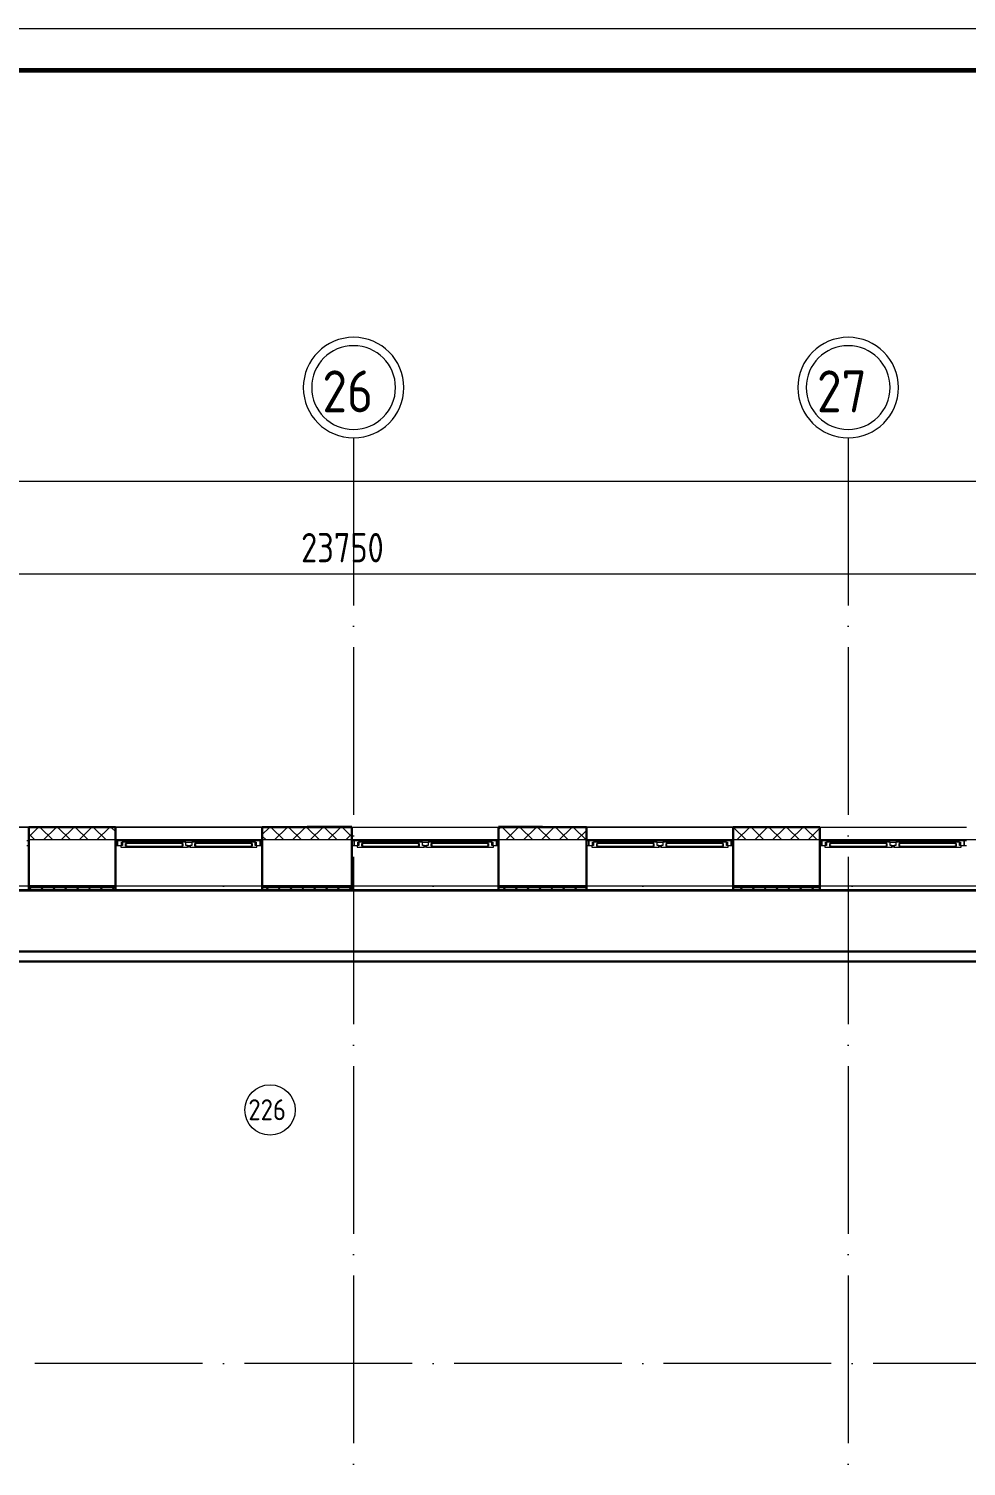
# Model space of a CAD drawing. Header units: millimetres. Extents: x -1073752 to 1436911, y -1379358 to 94781.
# Drawn here: x -1043029 to -1031845, y -986282 to -969122 of the extents above; entities that cross this region are included whole.
import ezdxf

# ---------------------------------------------------------------- set-up
doc = ezdxf.new("R2010")
doc.units = ezdxf.units.MM
doc.linetypes.add('ADSK_Линия сетки', pattern=[25, 20, -2.5, 0, -2.5])
for name, color, linetype, lineweight in [('_ Окна', 7, 'Continuous', 9), ('лс', 5, 'Continuous', 30), ('Марки помещений', 7, 'Continuous', 20), ('Окна', 7, 'Continuous', 9), ('Оси', 252, 'Continuous', 9), ('ОФ_рамка', 8, 'Continuous', 60), ('Размеры', 250, 'Continuous', 9), ('Стены внутренние', 7, 'Continuous', 18), ('Стены наружные', 7, 'Continuous', 18), ('Стены штриховка', 7, 'Continuous', 9)]:
    doc.layers.add(name, color=color, linetype=linetype, lineweight=lineweight)
doc.styles.add('GOST Common_1', font='', dxfattribs={"width": 0.9, "height": 350})
doc.styles.add('GOST Common_2', font='', dxfattribs={"width": 0.9, "height": 250})
doc.styles.add('GOST Common_3', font='', dxfattribs={"height": 3.5})
doc.styles.get('GOST Common_1').set_extended_font_data('GOST Common')
doc.styles.get('GOST Common_2').set_extended_font_data('GOST type B')
doc.styles.get('GOST Common_3').set_extended_font_data('GOST 2.304 type A')

# ---------------------------------------------------------------- blocks, each defined once
blk = doc.blocks.new('2 этаж')
at = {"layer": '_ Окна', "color": 251, "true_color": 0x636466}
for p, q in [((115751, 28901), (115726, 28901)), ((115726, 28843), (115751, 28843)), ((116811, 28901), (116786, 28901)), ((116786, 28843), (116811, 28843)), ((116811, 28843), (116811, 28901)), ((116909, 28867), (116906, 28867)), ((116906, 28867), (116906, 28835)), ((116906, 28835), (116909, 28835)), ((117586, 28867), (116909, 28867)), ((116909, 28867), (116909, 28835)), ((116909, 28835), (116909, 28867)), ((116909, 28835), (117586, 28835)), ((117586, 28835), (117586, 28867)), ((117586, 28867), (117586, 28835)), ((117589, 28867), (117586, 28867)), ((117586, 28835), (117589, 28835)), ((117589, 28835), (117589, 28867)), ((117736, 28867), (117733, 28867)), ((117733, 28867), (117733, 28835)), ((117733, 28835), (117736, 28835)), ((118413, 28867), (117736, 28867)), ((117736, 28867), (117736, 28835)), ((117736, 28835), (117736, 28867)), ((117736, 28835), (118413, 28835)), ((118413, 28835), (118413, 28867)), ((118413, 28867), (118413, 28835)), ((118416, 28867), (118413, 28867)), ((118413, 28835), (118416, 28835)), ((118416, 28835), (118416, 28867)), ((118536, 28901), (118511, 28901)), ((118511, 28901), (118511, 28843)), ((118511, 28843), (118536, 28843)), ((119631, 28901), (119606, 28901)), ((119606, 28843), (119631, 28843)), ((119631, 28843), (119631, 28901)), ((119729, 28867), (119726, 28867)), ((119726, 28867), (119726, 28835)), ((119726, 28835), (119729, 28835)), ((120406, 28867), (119729, 28867)), ((119729, 28867), (119729, 28835)), ((119729, 28835), (119729, 28867)), ((119729, 28835), (120406, 28835)), ((120406, 28835), (120406, 28867)), ((120406, 28867), (120406, 28835)), ((120409, 28867), (120406, 28867)), ((120406, 28835), (120409, 28835)), ((120409, 28835), (120409, 28867)), ((120556, 28867), (120553, 28867)), ((120553, 28867), (120553, 28835)), ((120553, 28835), (120556, 28835)), ((121233, 28867), (120556, 28867)), ((120556, 28867), (120556, 28835)), ((120556, 28835), (120556, 28867)), ((120556, 28835), (121233, 28835)), ((121233, 28835), (121233, 28867)), ((121233, 28867), (121233, 28835)), ((121236, 28867), (121233, 28867)), ((121233, 28835), (121236, 28835)), ((121236, 28835), (121236, 28867)), ((121356, 28901), (121331, 28901)), ((121331, 28901), (121331, 28843)), ((121331, 28843), (121356, 28843)), ((122431, 28901), (122406, 28901)), ((122406, 28843), (122431, 28843)), ((122431, 28843), (122431, 28901)), ((122529, 28867), (122526, 28867)), ((122526, 28867), (122526, 28835)), ((122526, 28835), (122529, 28835)), ((123206, 28867), (122529, 28867)), ((122529, 28867), (122529, 28835)), ((122529, 28835), (122529, 28867)), ((122529, 28835), (123206, 28835)), ((123206, 28835), (123206, 28867)), ((123206, 28867), (123206, 28835)), ((123209, 28867), (123206, 28867)), ((123206, 28835), (123209, 28835)), ((123209, 28835), (123209, 28867)), ((123356, 28867), (123353, 28867)), ((123353, 28867), (123353, 28835)), ((123353, 28835), (123356, 28835)), ((124033, 28867), (123356, 28867)), ((123356, 28867), (123356, 28835)), ((123356, 28835), (123356, 28867)), ((123356, 28835), (124033, 28835)), ((124033, 28835), (124033, 28867)), ((124033, 28867), (124033, 28835)), ((124036, 28867), (124033, 28867)), ((124033, 28835), (124036, 28835)), ((124036, 28835), (124036, 28867)), ((124156, 28901), (124131, 28901)), ((124131, 28901), (124131, 28843)), ((124131, 28843), (124156, 28843)), ((125211, 28901), (125186, 28901)), ((125186, 28843), (125211, 28843)), ((125211, 28843), (125211, 28901)), ((125309, 28867), (125306, 28867)), ((125306, 28867), (125306, 28835)), ((125306, 28835), (125309, 28835)), ((125986, 28867), (125309, 28867)), ((125309, 28867), (125309, 28835)), ((125309, 28835), (125309, 28867)), ((125309, 28835), (125986, 28835)), ((125986, 28835), (125986, 28867)), ((125986, 28867), (125986, 28835)), ((125989, 28867), (125986, 28867)), ((125986, 28835), (125989, 28835)), ((125989, 28835), (125989, 28867)), ((126136, 28867), (126133, 28867)), ((126133, 28867), (126133, 28835)), ((126133, 28835), (126136, 28835)), ((126813, 28867), (126136, 28867)), ((126136, 28867), (126136, 28835)), ((126136, 28835), (126136, 28867)), ((126136, 28835), (126813, 28835)), ((126813, 28835), (126813, 28867)), ((126813, 28867), (126813, 28835)), ((126816, 28867), (126813, 28867)), ((126813, 28835), (126816, 28835)), ((126816, 28835), (126816, 28867)), ((126936, 28901), (126911, 28901)), ((126911, 28901), (126911, 28843)), ((126911, 28843), (126936, 28843))]:
    blk.add_line(p, q, dxfattribs=at)
at = {"layer": '_ Окна', "color": 251, "lineweight": 18, "true_color": 0x636466}
for p, q in [((116870, 28901), (116811, 28901)), ((116811, 28901), (116811, 28843)), ((116811, 28843), (116849, 28843)), ((116869, 28843), (116849, 28843)), ((116849, 28843), (116849, 28826)), ((116857, 28843), (116857, 28884)), ((116857, 28884), (116869, 28884)), ((116869, 28884), (116869, 28843)), ((116919, 28884), (116869, 28884)), ((116875, 28884), (116870, 28901)), ((116906, 28835), (116906, 28867)), ((116906, 28867), (116924, 28867)), ((116924, 28835), (116906, 28835)), ((116924, 28867), (116919, 28884)), ((116922, 28826), (116924, 28835)), ((117576, 28884), (117571, 28867)), ((117571, 28867), (117589, 28867)), ((117589, 28835), (117571, 28835)), ((117571, 28835), (117573, 28826)), ((117626, 28884), (117576, 28884)), ((117589, 28867), (117589, 28835)), ((117626, 28843), (117626, 28884)), ((117646, 28843), (117626, 28843)), ((117646, 28826), (117646, 28843)), ((117696, 28843), (117676, 28843)), ((117676, 28843), (117676, 28826)), ((117696, 28884), (117696, 28843)), ((117746, 28884), (117696, 28884)), ((117733, 28835), (117733, 28867)), ((117733, 28867), (117751, 28867)), ((117751, 28835), (117733, 28835)), ((117751, 28867), (117746, 28884)), ((117749, 28826), (117751, 28835)), ((118403, 28884), (118398, 28867)), ((118398, 28867), (118416, 28867)), ((118416, 28835), (118398, 28835)), ((118398, 28835), (118400, 28826)), ((118453, 28884), (118403, 28884)), ((118416, 28867), (118416, 28835)), ((118452, 28901), (118447, 28884)), ((118511, 28901), (118452, 28901)), ((118453, 28843), (118453, 28884)), ((118453, 28884), (118465, 28884)), ((118473, 28843), (118453, 28843)), ((118465, 28884), (118465, 28843)), ((118473, 28826), (118473, 28843)), ((118473, 28843), (118511, 28843)), ((118511, 28843), (118511, 28901)), ((119690, 28901), (119631, 28901)), ((119631, 28901), (119631, 28843)), ((119631, 28843), (119669, 28843)), ((119689, 28843), (119669, 28843)), ((119669, 28843), (119669, 28826)), ((119677, 28843), (119677, 28884)), ((119677, 28884), (119689, 28884)), ((119689, 28884), (119689, 28843)), ((119739, 28884), (119689, 28884)), ((119695, 28884), (119690, 28901)), ((119726, 28835), (119726, 28867)), ((119726, 28867), (119744, 28867)), ((119744, 28835), (119726, 28835)), ((119744, 28867), (119739, 28884)), ((119742, 28826), (119744, 28835)), ((120396, 28884), (120391, 28867)), ((120391, 28867), (120409, 28867)), ((120409, 28835), (120391, 28835)), ((120391, 28835), (120393, 28826)), ((120446, 28884), (120396, 28884)), ((120409, 28867), (120409, 28835)), ((120446, 28843), (120446, 28884)), ((120466, 28843), (120446, 28843)), ((120466, 28826), (120466, 28843)), ((120516, 28843), (120496, 28843)), ((120496, 28843), (120496, 28826)), ((120516, 28884), (120516, 28843)), ((120566, 28884), (120516, 28884)), ((120553, 28835), (120553, 28867)), ((120553, 28867), (120571, 28867)), ((120571, 28835), (120553, 28835)), ((120571, 28867), (120566, 28884)), ((120569, 28826), (120571, 28835)), ((121223, 28884), (121218, 28867)), ((121218, 28867), (121236, 28867)), ((121236, 28835), (121218, 28835)), ((121218, 28835), (121220, 28826)), ((121273, 28884), (121223, 28884)), ((121236, 28867), (121236, 28835)), ((121272, 28901), (121267, 28884)), ((121331, 28901), (121272, 28901)), ((121273, 28843), (121273, 28884)), ((121273, 28884), (121285, 28884)), ((121293, 28843), (121273, 28843)), ((121285, 28884), (121285, 28843)), ((121293, 28826), (121293, 28843)), ((121293, 28843), (121331, 28843)), ((121331, 28843), (121331, 28901)), ((122490, 28901), (122431, 28901)), ((122431, 28901), (122431, 28843)), ((122431, 28843), (122469, 28843)), ((122489, 28843), (122469, 28843)), ((122469, 28843), (122469, 28826)), ((122477, 28843), (122477, 28884)), ((122477, 28884), (122489, 28884)), ((122489, 28884), (122489, 28843)), ((122539, 28884), (122489, 28884)), ((122495, 28884), (122490, 28901)), ((122526, 28835), (122526, 28867)), ((122526, 28867), (122544, 28867)), ((122544, 28835), (122526, 28835)), ((122544, 28867), (122539, 28884)), ((122542, 28826), (122544, 28835)), ((123196, 28884), (123191, 28867)), ((123191, 28867), (123209, 28867)), ((123209, 28835), (123191, 28835)), ((123191, 28835), (123193, 28826)), ((123246, 28884), (123196, 28884)), ((123209, 28867), (123209, 28835)), ((123246, 28843), (123246, 28884)), ((123266, 28843), (123246, 28843)), ((123266, 28826), (123266, 28843)), ((123316, 28843), (123296, 28843)), ((123296, 28843), (123296, 28826)), ((123316, 28884), (123316, 28843)), ((123366, 28884), (123316, 28884)), ((123353, 28835), (123353, 28867)), ((123353, 28867), (123371, 28867)), ((123371, 28835), (123353, 28835)), ((123371, 28867), (123366, 28884)), ((123369, 28826), (123371, 28835)), ((124023, 28884), (124018, 28867)), ((124018, 28867), (124036, 28867)), ((124036, 28835), (124018, 28835)), ((124018, 28835), (124020, 28826)), ((124073, 28884), (124023, 28884)), ((124036, 28867), (124036, 28835)), ((124072, 28901), (124067, 28884)), ((124131, 28901), (124072, 28901)), ((124073, 28843), (124073, 28884)), ((124073, 28884), (124085, 28884)), ((124093, 28843), (124073, 28843)), ((124085, 28884), (124085, 28843)), ((124093, 28826), (124093, 28843)), ((124093, 28843), (124131, 28843)), ((124131, 28843), (124131, 28901)), ((125270, 28901), (125211, 28901)), ((125211, 28901), (125211, 28843)), ((125211, 28843), (125249, 28843)), ((125269, 28843), (125249, 28843)), ((125249, 28843), (125249, 28826)), ((125257, 28843), (125257, 28884)), ((125257, 28884), (125269, 28884)), ((125269, 28884), (125269, 28843)), ((125319, 28884), (125269, 28884)), ((125275, 28884), (125270, 28901)), ((125306, 28835), (125306, 28867)), ((125306, 28867), (125324, 28867)), ((125324, 28835), (125306, 28835)), ((125324, 28867), (125319, 28884)), ((125322, 28826), (125324, 28835)), ((125976, 28884), (125971, 28867)), ((125971, 28867), (125989, 28867)), ((125989, 28835), (125971, 28835)), ((125971, 28835), (125973, 28826)), ((126026, 28884), (125976, 28884)), ((125989, 28867), (125989, 28835)), ((126026, 28843), (126026, 28884)), ((126046, 28843), (126026, 28843)), ((126046, 28826), (126046, 28843)), ((126096, 28843), (126076, 28843)), ((126076, 28843), (126076, 28826)), ((126096, 28884), (126096, 28843)), ((126146, 28884), (126096, 28884)), ((126133, 28835), (126133, 28867)), ((126133, 28867), (126151, 28867)), ((126151, 28835), (126133, 28835)), ((126151, 28867), (126146, 28884)), ((126149, 28826), (126151, 28835)), ((126803, 28884), (126798, 28867)), ((126798, 28867), (126816, 28867)), ((126816, 28835), (126798, 28835)), ((126798, 28835), (126800, 28826)), ((126853, 28884), (126803, 28884)), ((126816, 28867), (126816, 28835)), ((126852, 28901), (126847, 28884)), ((126911, 28901), (126852, 28901)), ((126853, 28843), (126853, 28884)), ((126853, 28884), (126865, 28884)), ((126873, 28843), (126853, 28843)), ((126865, 28884), (126865, 28843)), ((126873, 28826), (126873, 28843)), ((126873, 28843), (126911, 28843)), ((126911, 28843), (126911, 28901)), ((116849, 28826), (116905, 28826)), ((116905, 28826), (116906, 28827)), ((116906, 28827), (116907, 28826)), ((116907, 28826), (116922, 28826)), ((117573, 28826), (117588, 28826)), ((117588, 28826), (117589, 28827)), ((117589, 28827), (117590, 28826)), ((117590, 28826), (117646, 28826)), ((117676, 28826), (117732, 28826)), ((117732, 28826), (117733, 28827)), ((117733, 28827), (117734, 28826)), ((117734, 28826), (117749, 28826)), ((118400, 28826), (118415, 28826)), ((118415, 28826), (118416, 28827)), ((118416, 28827), (118417, 28826)), ((118417, 28826), (118473, 28826)), ((119669, 28826), (119725, 28826)), ((119725, 28826), (119726, 28827)), ((119726, 28827), (119727, 28826)), ((119727, 28826), (119742, 28826)), ((120393, 28826), (120408, 28826)), ((120408, 28826), (120409, 28827)), ((120409, 28827), (120410, 28826)), ((120410, 28826), (120466, 28826)), ((120496, 28826), (120552, 28826)), ((120552, 28826), (120553, 28827)), ((120553, 28827), (120554, 28826)), ((120554, 28826), (120569, 28826)), ((121220, 28826), (121235, 28826)), ((121235, 28826), (121236, 28827)), ((121236, 28827), (121237, 28826)), ((121237, 28826), (121293, 28826)), ((122469, 28826), (122525, 28826)), ((122525, 28826), (122526, 28827)), ((122526, 28827), (122527, 28826)), ((122527, 28826), (122542, 28826)), ((123193, 28826), (123208, 28826)), ((123208, 28826), (123209, 28827)), ((123209, 28827), (123210, 28826)), ((123210, 28826), (123266, 28826)), ((123296, 28826), (123352, 28826)), ((123352, 28826), (123353, 28827)), ((123353, 28827), (123354, 28826)), ((123354, 28826), (123369, 28826)), ((124020, 28826), (124035, 28826)), ((124035, 28826), (124036, 28827)), ((124036, 28827), (124037, 28826)), ((124037, 28826), (124093, 28826)), ((125249, 28826), (125305, 28826)), ((125305, 28826), (125306, 28827)), ((125306, 28827), (125307, 28826)), ((125307, 28826), (125322, 28826)), ((125973, 28826), (125988, 28826)), ((125988, 28826), (125989, 28827)), ((125989, 28827), (125990, 28826)), ((125990, 28826), (126046, 28826)), ((126076, 28826), (126132, 28826)), ((126132, 28826), (126133, 28827)), ((126133, 28827), (126134, 28826)), ((126134, 28826), (126149, 28826)), ((126800, 28826), (126815, 28826)), ((126815, 28826), (126816, 28827)), ((126816, 28827), (126817, 28826)), ((126817, 28826), (126873, 28826))]:
    blk.add_line(p, q, dxfattribs=at)
at = {"layer": 'Марки помещений', "color": 251, "true_color": 0x636466}
blk.add_circle((118629, 25688), 300, dxfattribs=at)
at = {"layer": 'Окна', "color": 251, "true_color": 0x636466}
for p, q in [((118452, 28901), (116870, 28901)), ((117576, 28884), (116919, 28884)), ((117626, 28884), (117696, 28884)), ((117646, 28843), (117676, 28843)), ((118403, 28884), (117746, 28884)), ((121272, 28901), (119690, 28901)), ((120396, 28884), (119739, 28884)), ((120446, 28884), (120516, 28884)), ((120466, 28843), (120496, 28843)), ((121223, 28884), (120566, 28884)), ((124072, 28901), (122490, 28901)), ((123196, 28884), (122539, 28884)), ((123246, 28884), (123316, 28884)), ((123266, 28843), (123296, 28843)), ((124023, 28884), (123366, 28884)), ((126852, 28901), (125270, 28901)), ((125976, 28884), (125319, 28884)), ((126026, 28884), (126096, 28884)), ((126046, 28843), (126076, 28843)), ((126803, 28884), (126146, 28884)), ((116905, 28826), (116907, 28826)), ((116922, 28826), (117573, 28826)), ((117588, 28826), (117590, 28826)), ((117676, 28826), (117646, 28826)), ((117732, 28826), (117734, 28826)), ((117749, 28826), (118400, 28826)), ((118415, 28826), (118417, 28826)), ((119725, 28826), (119727, 28826)), ((119742, 28826), (120393, 28826)), ((120408, 28826), (120410, 28826)), ((120496, 28826), (120466, 28826)), ((120552, 28826), (120554, 28826)), ((120569, 28826), (121220, 28826)), ((121235, 28826), (121237, 28826)), ((122525, 28826), (122527, 28826)), ((122542, 28826), (123193, 28826)), ((123208, 28826), (123210, 28826)), ((123296, 28826), (123266, 28826)), ((123352, 28826), (123354, 28826)), ((123369, 28826), (124020, 28826)), ((124035, 28826), (124037, 28826)), ((125305, 28826), (125307, 28826)), ((125322, 28826), (125973, 28826)), ((125988, 28826), (125990, 28826)), ((126076, 28826), (126046, 28826)), ((126132, 28826), (126134, 28826)), ((126149, 28826), (126800, 28826)), ((126815, 28826), (126817, 28826))]:
    blk.add_line(p, q, dxfattribs=at)
at = {"layer": 'Оси', "color": 251, "linetype": 'ADSK_Линия сетки', "ltscale": 100, "true_color": 0x636466}
for p, q in [((119626, 33711), (119626, 16057)), ((125526, 33711), (125526, 16057)), ((165326, 28361), (93604, 28361)), ((165326, 22661), (93566, 22661))]:
    blk.add_line(p, q, dxfattribs=at)
at = {"layer": 'Оси', "color": 251, "lineweight": 20, "true_color": 0x636466}
for centre, radius, start, end in [((119626, 34311), 600, 0, 180), ((125526, 34311), 600, 0, 180), ((119626, 34311), 500, 0, 180), ((125526, 34311), 500, 0, 180), ((119626, 34311), 600, 180, 0), ((119626, 34311), 500, 180, 0), ((125526, 34311), 600, 180, 0), ((125526, 34311), 500, 180, 0)]:
    blk.add_arc(centre, radius, start, end, dxfattribs=at)
at = {"layer": 'Размеры', "color": 251, "lineweight": 20, "true_color": 0x636466}
for p, q in [((107526, 33192), (161426, 33192)), ((107526, 32088), (131426, 32088))]:
    blk.add_line(p, q, dxfattribs=at)
at = {"layer": 'Стены внутренние', "color": 251, "true_color": 0x636466}
for p, q in [((114001, 29063), (115751, 29063)), ((116786, 29063), (118536, 29063)), ((119606, 29063), (121356, 29063)), ((122406, 29063), (124156, 29063)), ((125186, 29063), (126936, 29063)), ((131231, 28911), (115751, 28911)), ((118536, 28911), (115751, 28911)), ((115751, 28361), (114001, 28361)), ((118536, 28361), (116786, 28361)), ((121356, 28361), (119606, 28361)), ((124156, 28361), (122406, 28361)), ((126936, 28361), (125186, 28361))]:
    blk.add_line(p, q, dxfattribs=at)
at = {"layer": 'Стены внутренние', "color": 251, "lineweight": 30, "true_color": 0x636466}
for p, q in [((115751, 28361), (115751, 29063)), ((115751, 29063), (116786, 29063)), ((116786, 28361), (116786, 29063)), ((118536, 28361), (118536, 29063)), ((119606, 29063), (118536, 29063)), ((119606, 28361), (119606, 29063)), ((121356, 28361), (121356, 29063)), ((121356, 29063), (122406, 29063)), ((122406, 28361), (122406, 29063)), ((124156, 28361), (124156, 29063)), ((124156, 29063), (125186, 29063)), ((125186, 28361), (125186, 29063)), ((116786, 28361), (115751, 28361)), ((119606, 28361), (118536, 28361)), ((122406, 28361), (121356, 28361)), ((125186, 28361), (124156, 28361))]:
    blk.add_line(p, q, dxfattribs=at)
at = {"layer": 'Стены внутренние', "color": 251, "linetype": 'Continuous', "lineweight": 9, "true_color": 0x636466}
for p, q in [((115751, 28948), (115864, 29061)), ((116036, 28911), (115886, 29061)), ((115902, 29063), (115901, 29061)), ((115926, 28911), (116076, 29061)), ((116248, 28911), (116098, 29061)), ((116138, 28911), (116288, 29061)), ((116460, 28911), (116310, 29061)), ((116350, 28911), (116500, 29061)), ((116672, 28911), (116522, 29061)), ((116562, 28911), (116712, 29061)), ((116784, 29011), (116734, 29061)), ((118536, 28975), (118622, 29061)), ((118793, 28911), (118643, 29061)), ((118684, 28911), (118834, 29061)), ((118809, 29061), (118808, 29063)), ((119005, 28911), (118855, 29061)), ((118896, 28911), (119046, 29061)), ((119218, 28911), (119068, 29061)), ((119108, 28911), (119258, 29061)), ((119430, 28911), (119280, 29061)), ((119320, 28911), (119470, 29061)), ((119395, 29061), (119395, 29062)), ((119606, 28947), (119492, 29061)), ((121358, 29039), (121379, 29061)), ((121551, 28911), (121401, 29061)), ((121441, 28911), (121591, 29061)), ((121763, 28911), (121613, 29061)), ((121654, 28911), (121804, 29061)), ((121975, 28911), (121825, 29061)), ((121866, 28911), (122016, 29061)), ((122187, 28911), (122037, 29061)), ((122078, 28911), (122228, 29061)), ((122094, 29061), (122093, 29063)), ((122399, 28911), (122249, 29061)), ((122290, 28911), (122404, 29025)), ((124309, 28911), (124159, 29061)), ((124199, 28911), (124349, 29061)), ((124521, 28911), (124371, 29061)), ((124411, 28911), (124561, 29061)), ((124733, 28911), (124583, 29061)), ((124623, 28911), (124773, 29061)), ((124945, 28911), (124795, 29061)), ((124836, 28911), (124986, 29061)), ((125157, 28911), (125007, 29061)), ((125048, 28911), (125184, 29047)), ((115823, 28911), (115751, 28983)), ((116775, 28911), (116786, 28922)), ((118581, 28911), (118536, 28956)), ((119532, 28911), (119606, 28985)), ((125186, 28988), (125184, 28991))]:
    blk.add_line(p, q, dxfattribs=at)
at = {"layer": 'Стены наружные', "color": 251, "true_color": 0x636466}
for p, q in [((113476, 29068), (119071, 29068)), ((115751, 29063), (114001, 29063)), ((115751, 29063), (115751, 29068)), ((116269, 29063), (116269, 29068)), ((121881, 29068), (124671, 29068)), ((122406, 29068), (122406, 29063)), ((124156, 29063), (122406, 29063)), ((124156, 29063), (124156, 29068)), ((124671, 29063), (124671, 29068)), ((115751, 28316), (114001, 28316)), ((118536, 28316), (116786, 28316)), ((121356, 28316), (119606, 28316)), ((124156, 28316), (122406, 28316)), ((126936, 28316), (125186, 28316))]:
    blk.add_line(p, q, dxfattribs=at)
at = {"layer": 'Стены наружные', "color": 251, "lineweight": 30, "true_color": 0x636466}
for p, q in [((119071, 29068), (119606, 29068)), ((119071, 29068), (119071, 29063)), ((119071, 29063), (119606, 29063)), ((119606, 29068), (119606, 29063)), ((121881, 29068), (121356, 29068)), ((121356, 29068), (121356, 29063)), ((121356, 29063), (121881, 29063)), ((121881, 29068), (121881, 29063)), ((115751, 28316), (115751, 28361)), ((116786, 28316), (115751, 28316)), ((116786, 28316), (116786, 28361)), ((118536, 28316), (118536, 28361)), ((119606, 28316), (118536, 28316)), ((119606, 28316), (119606, 28361)), ((121356, 28316), (121356, 28361)), ((122406, 28316), (121356, 28316)), ((122406, 28316), (122406, 28361)), ((124156, 28316), (124156, 28361)), ((125186, 28316), (124156, 28316)), ((125186, 28316), (125186, 28361)), ((130071, 28311), (112936, 28311)), ((112936, 28306), (130071, 28306))]:
    blk.add_line(p, q, dxfattribs=at)
at = {"layer": 'Стены наружные', "color": 251, "linetype": 'Continuous', "lineweight": 9, "true_color": 0x636466}
for p, q in [((115782, 28316), (115752, 28346)), ((115755, 28316), (115785, 28346)), ((115785, 28346), (115800, 28361)), ((115923, 28316), (115893, 28346)), ((115897, 28316), (115927, 28346)), ((116065, 28316), (116035, 28346)), ((116038, 28316), (116068, 28346)), ((116206, 28316), (116176, 28346)), ((116180, 28316), (116210, 28346)), ((116210, 28346), (116225, 28361)), ((116348, 28316), (116318, 28346)), ((116321, 28316), (116351, 28346)), ((116489, 28316), (116459, 28346)), ((116462, 28316), (116492, 28346)), ((116631, 28316), (116601, 28346)), ((116604, 28316), (116634, 28346)), ((116634, 28346), (116649, 28361)), ((116772, 28316), (116742, 28346)), ((116745, 28316), (116775, 28346)), ((118610, 28316), (118580, 28346)), ((118584, 28316), (118614, 28346)), ((118752, 28316), (118722, 28346)), ((118725, 28316), (118755, 28346)), ((118755, 28346), (118770, 28361)), ((118893, 28316), (118863, 28346)), ((118867, 28316), (118897, 28346)), ((119035, 28316), (119005, 28346)), ((119008, 28316), (119038, 28346)), ((119176, 28316), (119146, 28346)), ((119149, 28316), (119179, 28346)), ((119179, 28346), (119194, 28361)), ((119318, 28316), (119288, 28346)), ((119291, 28316), (119321, 28346)), ((119459, 28316), (119429, 28346)), ((119432, 28316), (119462, 28346)), ((119600, 28316), (119570, 28346)), ((119574, 28316), (119604, 28346)), ((119604, 28346), (119606, 28348)), ((121439, 28316), (121409, 28346)), ((121412, 28316), (121442, 28346)), ((121580, 28316), (121550, 28346)), ((121554, 28316), (121584, 28346)), ((121722, 28316), (121692, 28346)), ((121695, 28316), (121725, 28346)), ((121725, 28346), (121740, 28361)), ((121863, 28316), (121833, 28346)), ((121836, 28316), (121866, 28346)), ((122005, 28316), (121975, 28346)), ((121978, 28316), (122008, 28346)), ((122146, 28316), (122116, 28346)), ((122119, 28316), (122149, 28346)), ((122149, 28346), (122164, 28361)), ((122287, 28316), (122257, 28346)), ((122261, 28316), (122291, 28346)), ((122406, 28339), (122399, 28346)), ((122402, 28316), (122406, 28320)), ((124267, 28316), (124237, 28346)), ((124241, 28316), (124271, 28346)), ((124271, 28346), (124286, 28361)), ((124409, 28316), (124379, 28346)), ((124382, 28316), (124412, 28346)), ((124550, 28316), (124520, 28346)), ((124523, 28316), (124553, 28346)), ((124692, 28316), (124662, 28346)), ((124665, 28316), (124695, 28346)), ((124695, 28346), (124710, 28361)), ((124833, 28316), (124803, 28346)), ((124806, 28316), (124836, 28346)), ((124974, 28316), (124944, 28346)), ((124948, 28316), (124978, 28346)), ((125116, 28316), (125086, 28346)), ((125089, 28316), (125119, 28346)), ((125119, 28346), (125134, 28361))]:
    blk.add_line(p, q, dxfattribs=at)
at = {"layer": 'Стены штриховка', "color": 251, "true_color": 0x636466}
for p, q in [((115753, 28987), (115753, 29061)), ((115753, 29061), (116784, 29061)), ((116784, 29061), (116784, 28987)), ((118538, 28987), (118538, 29061)), ((118538, 29061), (119604, 29061)), ((119604, 29061), (119604, 28987)), ((121358, 28987), (121358, 29061)), ((121358, 29061), (122404, 29061)), ((122404, 29061), (122404, 28987)), ((124158, 28987), (124158, 29061)), ((124158, 29061), (125184, 29061)), ((125184, 29061), (125184, 28987)), ((115751, 28987), (115753, 28987)), ((116784, 28987), (116786, 28987)), ((118536, 28987), (118538, 28987)), ((119604, 28987), (119606, 28987)), ((121356, 28987), (121358, 28987)), ((122404, 28987), (122406, 28987)), ((124156, 28987), (124158, 28987)), ((125184, 28987), (125186, 28987)), ((115751, 28346), (116786, 28346)), ((118536, 28346), (119606, 28346)), ((121356, 28346), (122406, 28346)), ((124156, 28346), (125186, 28346))]:
    blk.add_line(p, q, dxfattribs=at)
at = {"layer": 'Марки помещений', "color": 251, "true_color": 0x636466, "style": 'GOST Common_2', "width": 0.9}
blk.add_text('226', height=250, dxfattribs=at).set_placement((118370, 25566))
at = {"layer": 'Оси', "color": 251, "true_color": 0x636466, "style": 'GOST Common_1', "width": 0.9}
for s, p in [('26', (119254, 34016)), ('27', (125154, 34016))]:
    blk.add_text(s, height=500, dxfattribs=at).set_placement(p)
at = {"layer": 'Размеры', "color": 251, "lineweight": 20, "true_color": 0x636466, "insert": (118999, 32575), "char_height": 350, "width": 1324.48, "attachment_point": 1, "line_spacing_factor": 1.022761, "style": 'GOST Common_3'}
blk.add_mtext('23750', dxfattribs=at)
blk = doc.blocks.new('А0')
at = {"layer": 'ОФ_рамка', "color": 0, "linetype": 'Continuous', "lineweight": 5, "ltscale": 100}
blk.add_lwpolyline([(341068, -309617), (222168, -309617)], dxfattribs=at)
at = {"layer": 'ОФ_рамка', "color": 0, "linetype": 'Continuous', "ltscale": 100}
blk.add_lwpolyline([(340568, -310117), (224168, -310117)], dxfattribs=at)

msp = doc.modelspace()

# ---------------------------------------------------------------- linework, layer by layer
at = {"layer": 'лс', "color": 5}
for p, q in [((-1046177.7, -980138.7), (-1028984.8, -980138.7)), ((-1045737.6, -980256.5), (-1029147.1, -980256.5))]:
    msp.add_line(p, q, dxfattribs=at)

# ---------------------------------------------------------------- block references
msp.add_blockref('2 этаж', (-1158779.2, -1007716.5))
at = {"layer": 'ОФ_рамка', "color": 0, "lineweight": -2}
msp.add_blockref('А0', (-1293911.6, -659505.4), dxfattribs=at)

doc.saveas('drawing.dxf')
